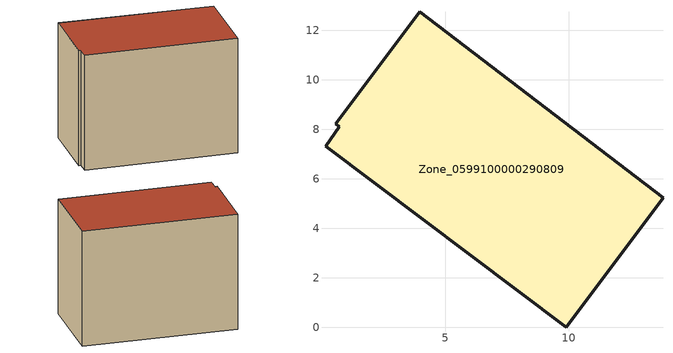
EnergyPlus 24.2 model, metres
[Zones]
Zone_0599100000290809
 floor ground (C_G): 0.72,8.11 0.58,8.23 3.98,12.75 13.8,5.24 9.89,0 0.17,7.32 z0
 wall outside (C_F): 9.89,0 13.8,5.24 3.98,12.75 0.58,8.23 0.72,8.11 0.17,7.32 9.89,0 z0:9.52
 roof outside (C_R): 0.72,8.11 0.17,7.32 9.89,0 13.8,5.24 3.98,12.75 0.58,8.23 z9.52
[BUILDING]
Pand.0599100000290809: North Axis=0; Terrain=City; Loads Convergence Tolerance Value=0.04; Temperature Convergence Tolerance Value=0.4; Solar Distribution=FullExterior; Maximum Number of Warmup Days=25; Minimum Number of Warmup Days=1
[Site:Location]
Rotterdam.The.Hague.AP_ZH_NLD Design_Conditions: Latitude=51.96; Longitude=4.45; Time Zone=1; Elevation=-4.5
[SITE:GROUNDTEMPERATURE:BUILDINGSURFACE]
18, 18, 18, 18, 18, 18, 18, 18, 18, 18, 18, 18
[MATERIAL] Thermal Absorptance=0.9; Solar Absorptance=0.7; Visible Absorptance=0.7
Name | Roughness | Thickness | Conductivity | Density | Specific Heat
G.TI.1946 | MediumSmooth | 0.15 | 1 | 540 | 1210
F.TI.1946 | Rough | 0.3 | 0.857143 | 1920 | 840
R.TI.1946 | MediumRough | 0.2 | 0.1 | 1500 | 1000
[CONSTRUCTION]
C_G: G.TI.1946
C_F: F.TI.1946
C_R: R.TI.1946
[ZONE]
Zone_0599100000290809: Type=1; Multiplier=1; Ceiling Height=Autocalculate; Volume=Autocalculate; Floor Area=autocalculate; Part of Total Floor Area=Yes
[ZONEINFILTRATION:DESIGNFLOWRATE]
Infil_Zone_0599100000290809: Zone or ZoneList or Space or SpaceList=Zone_0599100000290809; Schedule=AlwaysOn; Design Flow Rate Calculation Method=Flow/Area; Flow Rate per Floor Area=0.003; Constant Term Coefficient=1; Temperature Term Coefficient=0; Velocity Term Coefficient=0; Velocity Squared Term Coefficient=0
[HVACTEMPLATE:ZONE:IDEALLOADSAIRSYSTEM]
Zone_0599100000290809: Maximum Heating Supply Air Temperature=50; Minimum Cooling Supply Air Temperature=13; Maximum Heating Supply Air Humidity Ratio=0.0156; Minimum Cooling Supply Air Humidity Ratio=0.0077; Heating Limit=NoLimit; Cooling Limit=NoLimit; Dehumidification Control Type=ConstantSensibleHeatRatio; Cooling Sensible Heat Ratio=0.7; Dehumidification Setpoint=60; Humidification Control Type=None; Humidification Setpoint=30; Outdoor Air Method=None; Outdoor Air Flow Rate per Person=0.00944; Outdoor Air Flow Rate per Zone Floor Area=0; Outdoor Air Flow Rate per Zone=0; Demand Controlled Ventilation Type=None; Outdoor Air Economizer Type=NoEconomizer; Heat Recovery Type=None; Sensible Heat Recovery Effectiveness=0.7; Latent Heat Recovery Effectiveness=0.65
[ZONECONTROL:THERMOSTAT]
ThermostatControl_Zone_0599100000290809: Zone or ZoneList=Zone_0599100000290809; Control Type Schedule=DualSetpointControlType; Control 1=Thermostat_Zone_0599100000290809; Temperature Difference Between Cutout And Setpoint=0
[THERMOSTATSETPOINT:DUALSETPOINT]
Thermostat_Zone_0599100000290809: Heating Setpoint Temperature Schedule=HeatingSetpoint_Zone_0599100000290809; Cooling Setpoint Temperature Schedule=CoolingSetpoint_Zone_0599100000290809
[SCHEDULE:COMPACT]
HeatingSetpoint_Zone_0599100000290809: Through: 12/31, For: AllDays, Until: 24:00, 21
CoolingSetpoint_Zone_0599100000290809: Through: 12/31, For: AllDays, Until: 24:00, 24
DualSetpointControlType: Through: 12/31, For: AllDays, Until: 24:00, 4
AlwaysOn: Through: 12/31, For: AllDays, Until: 24:00, 1
